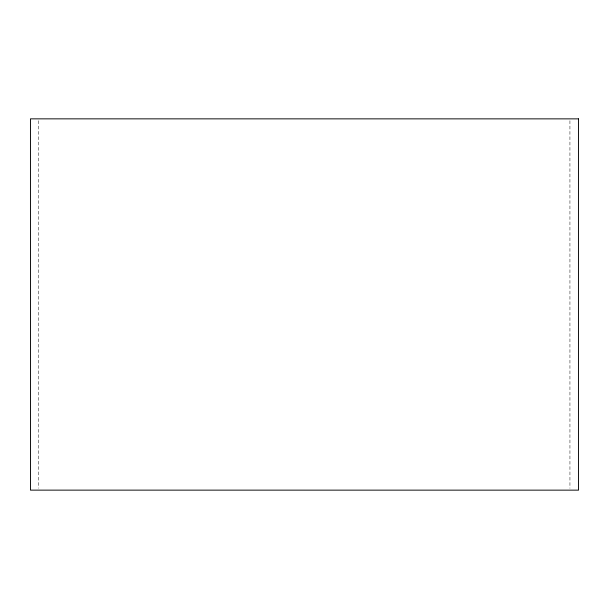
<?xml version="1.0" encoding="UTF-8"?>
<svg xmlns="http://www.w3.org/2000/svg" width="609" height="609" viewBox="0 0 609 609"><rect width="100%" height="100%" fill="white"/><g stroke="black" fill="none" stroke-linecap="round" stroke-linejoin="round"><path stroke-width="0.46" stroke-dasharray="3.04 2.28" d="M569.925 120.742L569.94 488.273M38.595 120.727L38.611 488.258"/><path stroke-width="0.91" d="M578.535 118.869L30.45 118.854L30.465 490.131L578.55 490.146L578.535 118.869"/></g></svg>
